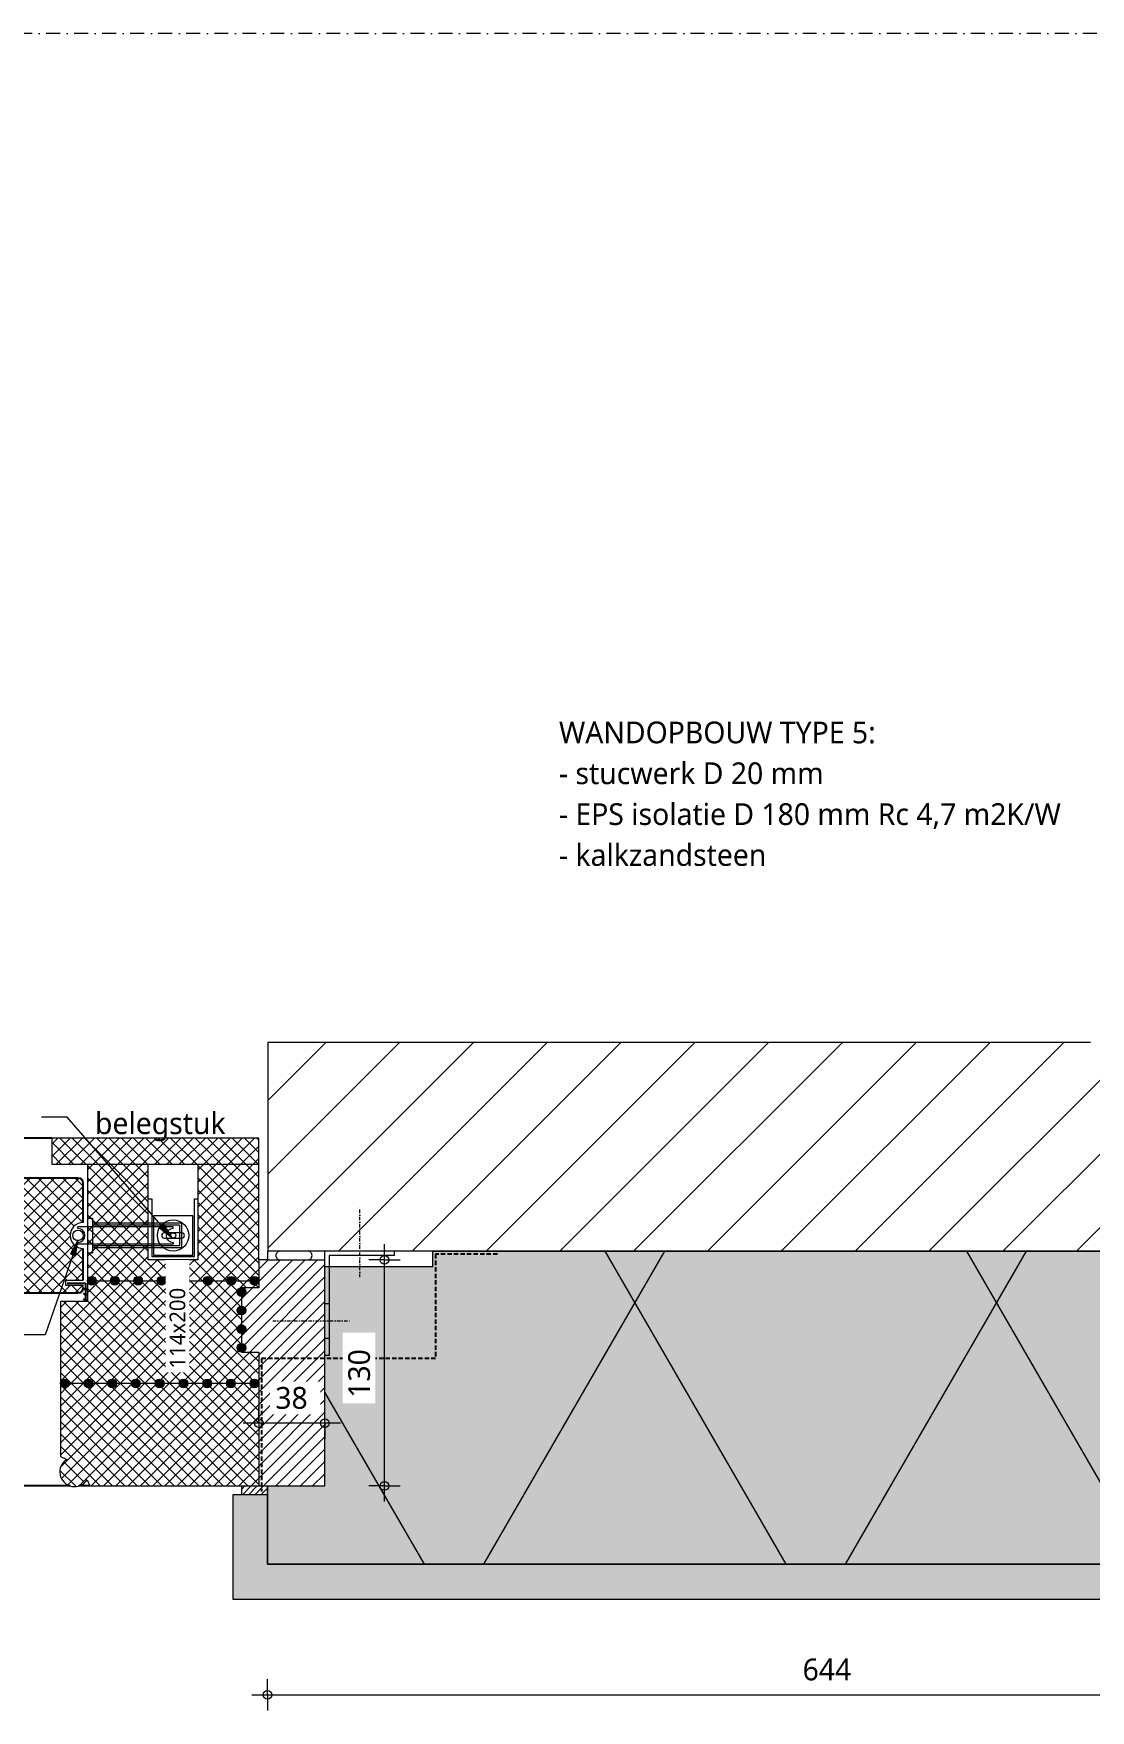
# Model space of a CAD drawing. Header units: millimetres. Extents: x -435 to 27166, y -19117 to 26500.
# Drawn here: x 2093 to 2700, y 4804 to 5768 of the extents above; entities that cross this region are included whole.
import ezdxf

# ---------------------------------------------------------------- set-up
doc = ezdxf.new("R2010")
doc.units = ezdxf.units.MM
for name, pattern in [('MV_hidden', [3.75, 2.5, -1.25]), ('MV_stramien', [16, 8, -4, 0, -4]), ('Streep-stip _ detail', [4, 2, -1, 0, -1])]:
    doc.linetypes.add(name, pattern=pattern)
for name, color, linetype, lineweight in [('A-ANNO-DIMS', 211, 'Continuous', 13), ('A-ANNO-DIMS-5', 211, 'Continuous', 13), ('A-DETL', 90, 'Continuous', 13), ('A-DETL-GENF', 92, 'Continuous', 18), ('G-ANNO-TEXT', 231, 'Continuous', 13)]:
    doc.layers.add(name, color=color, linetype=linetype, lineweight=lineweight)
doc.styles.add('Segoe UI_2', font='segoeui.ttf', dxfattribs={"height": 9})
doc.styles.add('Segoe UI_3', font='segoeui.ttf', dxfattribs={"height": 12.5})
doc.styles.add('Segoe UI_B', font='segoeui.ttf', dxfattribs={"height": 12.5})
doc.dimstyles.new('2_5_mm', dxfattribs={"dimscale": 304.8, "dimtxt": 13.092049, "dimasz": 0.016404, "dimexe": 0.029528, "dimexo": 0.0625, "dimgap": 0.014764, "dimtad": 1, "dimdec": 0, "dimzin": 0, "dimdsep": 46, "dimtxsty": 'Segoe UI_3', "dimblk1": 'DOTBLANK', "dimblk2": 'DOTBLANK', "dimsah": 1, "dimcen": 0.09, "dimdle": 0.029528, "dimazin": 0, "dimtfac": 1, "dimtdec": 4, "dimtix": 1, "dimtmove": 0, "dimatfit": 3, "dimfxl": 0.029528, "dimfxlon": 1, "dimtvp": 1, "dimtfill": 1, "dimtolj": 1, "dimtzin": 0, "dimarcsym": 2})
pattern_1 = [(45, (0, 0), (-3.535534, 3.535534), []), (135, (0, 0), (-3.535534, -3.535534), [])]

# ---------------------------------------------------------------- blocks, each defined once
blk = doc.blocks.new('42 isolatie - Type 1-3762473-Details Appartement')
at = {"layer": 'A-DETL-GENF'}
blk.add_hatch(color=256, dxfattribs=at).paths.add_polyline_path([(-102.14, 180.8), (0.28, 0.8), (446.45, 0.8), (446.45, 9.69), (508.45, 9.69), (508.45, 135.78), (541.45, 135.78), (541.45, 180.8), (313.73, 180.8)])
at = {"layer": 'A-DETL-GENF', "lineweight": 13}
h = blk.add_hatch(dxfattribs=at)
h.set_pattern_fill('FP_43', color=256, style=0, pattern_type=2)
h.set_pattern_definition([(60, (-2126.39, 181.76), (-155.885, 90), []), (120, (-2126.39, 181.76), (-155.885, -90), [])])
h.paths.add_polyline_path([(-102.14, 180.8), (0.28, 0.8), (446.45, 0.8), (446.45, 9.69), (508.45, 9.69), (508.45, 135.78), (541.45, 135.78), (541.45, 180.8), (313.73, 180.8)])
at = {"layer": 'A-DETL-GENF'}
for p, q in [((541.45, 180.8), (-102.14, 180.8)), ((-102.14, 180.8), (0.28, 0.8)), ((-102.14, 180.8), (0.28, 0.8)), ((541.45, 135.78), (541.45, 180.8)), ((0.28, 0.8), (446.45, 0.8))]:
    blk.add_line(p, q, dxfattribs=at)
blk = doc.blocks.new('Repeating Detail - 00 g lijmbolletje s e-V21-Details Appartement')
at = {"layer": 'A-DETL-GENF'}
for points in [[(-106.77, -1.25), (-106.52, -0.65), (-106.44, 0), (-106.52, 0.65), (-106.77, 1.25), (-107.17, 1.77), (-107.69, 2.17), (-108.29, 2.41), (-108.94, 2.5), (-109.58, 2.41), (-110.19, 2.17), (-110.7, 1.77), (-111.1, 1.25), (-111.35, 0.65), (-111.44, 0), (-111.35, -0.65), (-111.1, -1.25), (-110.7, -1.77), (-110.19, -2.17), (-109.58, -2.41), (-108.94, -2.5), (-108.29, -2.41), (-107.69, -2.17), (-107.17, -1.77)], [(-93.15, -1.25), (-92.9, -0.65), (-92.82, 0), (-92.9, 0.65), (-93.15, 1.25), (-93.55, 1.77), (-94.07, 2.17), (-94.67, 2.41), (-95.32, 2.5), (-95.97, 2.41), (-96.57, 2.17), (-97.09, 1.77), (-97.48, 1.25), (-97.73, 0.65), (-97.82, 0), (-97.73, -0.65), (-97.48, -1.25), (-97.09, -1.77), (-96.57, -2.17), (-95.97, -2.41), (-95.32, -2.5), (-94.67, -2.41), (-94.07, -2.17), (-93.55, -1.77)], [(-79.54, -1.25), (-79.29, -0.65), (-79.2, 0), (-79.29, 0.65), (-79.54, 1.25), (-79.93, 1.77), (-80.45, 2.17), (-81.06, 2.41), (-81.7, 2.5), (-82.35, 2.41), (-82.95, 2.17), (-83.47, 1.77), (-83.87, 1.25), (-84.12, 0.65), (-84.2, 0), (-84.12, -0.65), (-83.87, -1.25), (-83.47, -1.77), (-82.95, -2.17), (-82.35, -2.41), (-81.7, -2.5), (-81.06, -2.41), (-80.45, -2.17), (-79.93, -1.77)], [(-65.92, -1.25), (-65.67, -0.65), (-65.59, 0), (-65.67, 0.65), (-65.92, 1.25), (-66.32, 1.77), (-66.84, 2.17), (-67.44, 2.41), (-68.09, 2.5), (-68.73, 2.41), (-69.34, 2.17), (-69.85, 1.77), (-70.25, 1.25), (-70.5, 0.65), (-70.59, 0), (-70.5, -0.65), (-70.25, -1.25), (-69.85, -1.77), (-69.34, -2.17), (-68.59, -2.43), (-68.09, -2.5), (-67.44, -2.41), (-66.84, -2.17), (-66.32, -1.77)], [(-52.3, -1.25), (-52.05, -0.65), (-51.97, 0), (-52.05, 0.65), (-52.3, 1.25), (-52.7, 1.77), (-53.22, 2.17), (-53.82, 2.41), (-54.47, 2.5), (-55.12, 2.41), (-55.72, 2.17), (-56.24, 1.77), (-56.63, 1.25), (-56.88, 0.65), (-56.97, 0), (-56.88, -0.65), (-56.63, -1.25), (-56.24, -1.77), (-55.72, -2.17), (-55.12, -2.41), (-54.47, -2.5), (-53.82, -2.41), (-53.22, -2.17), (-52.7, -1.77)], [(-38.69, -1.25), (-38.44, -0.65), (-38.35, 0), (-38.44, 0.65), (-38.69, 1.25), (-39.08, 1.77), (-39.6, 2.17), (-40.2, 2.41), (-40.85, 2.5), (-41.5, 2.41), (-42.1, 2.17), (-42.62, 1.77), (-43.02, 1.25), (-43.27, 0.65), (-43.35, 0), (-43.27, -0.65), (-43.02, -1.25), (-42.62, -1.77), (-42.1, -2.17), (-41.5, -2.41), (-40.85, -2.5), (-40.2, -2.41), (-39.6, -2.17), (-39.08, -1.77)], [(-25.07, -1.25), (-24.82, -0.65), (-24.73, 0), (-24.82, 0.65), (-25.07, 1.25), (-25.47, 1.77), (-25.98, 2.17), (-26.59, 2.41), (-27.23, 2.5), (-27.88, 2.41), (-28.48, 2.17), (-29, 1.77), (-29.4, 1.25), (-29.65, 0.65), (-29.73, 0), (-29.65, -0.65), (-29.4, -1.25), (-29, -1.77), (-28.48, -2.17), (-27.88, -2.41), (-27.23, -2.5), (-26.59, -2.41), (-25.98, -2.17), (-25.47, -1.77)], [(-11.45, -1.25), (-11.2, -0.65), (-11.12, 0), (-11.2, 0.65), (-11.45, 1.25), (-11.85, 1.77), (-12.37, 2.17), (-12.97, 2.41), (-13.62, 2.5), (-14.26, 2.41), (-14.87, 2.17), (-15.38, 1.77), (-15.78, 1.25), (-16.03, 0.65), (-16.12, 0), (-16.03, -0.65), (-15.78, -1.25), (-15.38, -1.77), (-14.87, -2.17), (-14.26, -2.41), (-13.62, -2.5), (-12.97, -2.41), (-12.37, -2.17), (-11.85, -1.77)], [(2.17, -1.25), (2.41, -0.65), (2.5, 0), (2.41, 0.65), (2.17, 1.25), (1.77, 1.77), (1.25, 2.17), (0.65, 2.41), (0, 2.5), (-0.65, 2.41), (-1.25, 2.17), (-1.77, 1.77), (-2.17, 1.25), (-2.41, 0.65), (-2.5, 0), (-2.41, -0.65), (-2.17, -1.25), (-1.77, -1.77), (-1.25, -2.17), (-0.65, -2.41), (0, -2.5), (0.65, -2.41), (1.25, -2.17), (1.77, -1.77)]]:
    blk.add_hatch(color=256, dxfattribs=at).paths.add_polyline_path(points)
for centre, start, end in [((-108.94, 0), 0, 180), ((-108.94, 0), 180, 360), ((-95.32, 0), 0, 180), ((-95.32, 0), 180, 360), ((-81.7, 0), 0, 180), ((-81.7, 0), 180, 360), ((-68.09, 0), 0, 180), ((-68.09, 0), 180, 360), ((-54.47, 0), 0, 180), ((-54.47, 0), 180, 360), ((-40.85, 0), 0, 180), ((-40.85, 0), 180, 360), ((-27.23, 0), 360, 180), ((-27.23, 0), 180, 360), ((-13.62, 0), 360, 180), ((-13.62, 0), 180, 360), ((0, 0), 360, 180), ((0, 0), 180, 360)]:
    blk.add_arc(centre, 2.5, start, end, dxfattribs=at)
blk = doc.blocks.new('Repeating Detail - 00 g lijmbolletje s e-V22-Details Appartement')
at = {"layer": 'A-DETL-GENF'}
for points in [[(-91.33, -1.25), (-91.09, -0.65), (-91, 0), (-91.09, 0.65), (-91.33, 1.25), (-91.73, 1.77), (-92.32, 2.19), (-92.85, 2.41), (-93.5, 2.5), (-94.15, 2.41), (-94.75, 2.17), (-95.27, 1.77), (-95.67, 1.25), (-95.91, 0.65), (-96, 0), (-95.91, -0.65), (-95.67, -1.25), (-95.27, -1.77), (-94.75, -2.17), (-94.15, -2.41), (-93.5, -2.5), (-92.85, -2.41), (-92.25, -2.17), (-91.73, -1.77)], [(-77.98, -1.25), (-77.73, -0.65), (-77.64, 0), (-77.73, 0.65), (-77.98, 1.25), (-78.38, 1.77), (-78.89, 2.17), (-79.5, 2.41), (-80.14, 2.5), (-80.79, 2.41), (-81.39, 2.17), (-81.91, 1.77), (-82.31, 1.25), (-82.56, 0.65), (-82.64, 0), (-82.56, -0.65), (-82.31, -1.25), (-81.91, -1.77), (-81.39, -2.17), (-80.79, -2.41), (-80.14, -2.5), (-79.5, -2.41), (-78.89, -2.17), (-78.38, -1.77)], [(-64.62, -1.25), (-64.37, -0.65), (-64.29, 0), (-64.37, 0.65), (-64.62, 1.25), (-65.02, 1.77), (-65.54, 2.17), (-66.14, 2.41), (-66.79, 2.5), (-67.43, 2.41), (-68.04, 2.17), (-68.55, 1.77), (-68.95, 1.25), (-69.2, 0.65), (-69.29, 0), (-69.2, -0.65), (-68.95, -1.25), (-68.55, -1.77), (-68.04, -2.17), (-67.43, -2.41), (-66.79, -2.5), (-66.14, -2.41), (-65.54, -2.17), (-65.02, -1.77)], [(-51.26, -1.25), (-51.01, -0.65), (-50.93, 0), (-51.01, 0.65), (-51.26, 1.25), (-51.66, 1.77), (-52.18, 2.17), (-52.78, 2.41), (-53.43, 2.5), (-54.08, 2.41), (-54.68, 2.17), (-55.2, 1.77), (-55.59, 1.25), (-55.84, 0.65), (-55.93, 0), (-55.84, -0.65), (-55.59, -1.25), (-55.2, -1.77), (-54.68, -2.17), (-54.08, -2.41), (-53.43, -2.5), (-52.78, -2.41), (-52.18, -2.17), (-51.66, -1.77)], [(-37.91, -1.25), (-37.66, -0.65), (-37.57, 0), (-37.66, 0.65), (-37.91, 1.25), (-38.3, 1.77), (-38.82, 2.17), (-39.42, 2.41), (-40.07, 2.5), (-40.72, 2.41), (-41.32, 2.17), (-41.84, 1.77), (-42.24, 1.25), (-42.49, 0.65), (-42.57, 0), (-42.49, -0.65), (-42.24, -1.25), (-41.84, -1.77), (-41.32, -2.17), (-40.72, -2.41), (-40.07, -2.5), (-39.42, -2.41), (-38.82, -2.17), (-38.3, -1.77)], [(-24.55, -1.25), (-24.3, -0.65), (-24.21, 0), (-24.3, 0.65), (-24.55, 1.25), (-24.95, 1.77), (-25.46, 2.17), (-26.07, 2.41), (-26.71, 2.5), (-27.36, 2.41), (-27.96, 2.17), (-28.48, 1.77), (-28.88, 1.25), (-29.13, 0.65), (-29.21, 0), (-29.13, -0.65), (-28.88, -1.25), (-28.48, -1.77), (-27.96, -2.17), (-27.36, -2.41), (-26.71, -2.5), (-26.07, -2.41), (-25.46, -2.17), (-24.95, -1.77)], [(-11.19, -1.25), (-10.94, -0.65), (-10.86, 0), (-10.94, 0.65), (-11.19, 1.25), (-11.59, 1.77), (-12.11, 2.17), (-12.71, 2.41), (-13.36, 2.5), (-14, 2.41), (-14.61, 2.17), (-15.12, 1.77), (-15.52, 1.25), (-15.77, 0.65), (-15.86, 0), (-15.77, -0.65), (-15.52, -1.25), (-15.12, -1.77), (-14.61, -2.17), (-14, -2.41), (-13.36, -2.5), (-12.71, -2.41), (-12.11, -2.17), (-11.59, -1.77)], [(2.17, -1.25), (2.41, -0.65), (2.5, 0), (2.41, 0.65), (2.17, 1.25), (1.77, 1.77), (1.25, 2.17), (0.65, 2.41), (0, 2.5), (-0.65, 2.41), (-1.25, 2.17), (-1.77, 1.77), (-2.17, 1.25), (-2.41, 0.65), (-2.5, 0), (-2.41, -0.65), (-2.17, -1.25), (-1.77, -1.77), (-1.25, -2.17), (-0.65, -2.41), (0, -2.5), (0.65, -2.41), (1.25, -2.17), (1.77, -1.77)]]:
    blk.add_hatch(color=256, dxfattribs=at).paths.add_polyline_path(points)
for centre, start, end in [((-93.5, 0), 0, 180), ((-80.14, 0), 0, 180), ((-66.79, 0), 0, 180), ((-53.43, 0), 0, 180), ((-40.07, 0), 0, 180), ((-26.71, 0), 360, 180), ((-13.36, 0), 360, 180), ((0, 0), 360, 180), ((0, 0), 180, 360), ((-93.5, 0), 180, 360), ((-80.14, 0), 180, 360), ((-66.79, 0), 180, 360), ((-53.43, 0), 180, 360), ((-40.07, 0), 180, 360), ((-26.71, 0), 180, 360), ((-13.36, 0), 180, 360)]:
    blk.add_arc(centre, 2.5, start, end, dxfattribs=at)
blk = doc.blocks.new('Repeating Detail - 00 g lijmbolletje s e-V23-Details Appartement')
at = {"layer": 'A-DETL-GENF'}
for points in [[(-30.75, 2.17), (-31.35, 2.41), (-32, 2.5), (-32.65, 2.41), (-33.25, 2.17), (-33.77, 1.77), (-34.17, 1.25), (-34.41, 0.65), (-34.5, 0), (-34.41, -0.65), (-34.17, -1.25), (-33.77, -1.77), (-33.25, -2.17), (-32.65, -2.41), (-32, -2.5), (-31.35, -2.41), (-30.75, -2.17), (-30.23, -1.77), (-29.83, -1.25), (-29.59, -0.65), (-29.5, 0), (-29.59, 0.65), (-29.83, 1.25), (-30.23, 1.77)], [(-20.08, 2.17), (-20.69, 2.41), (-21.33, 2.5), (-21.98, 2.41), (-22.58, 2.17), (-23.1, 1.77), (-23.5, 1.25), (-23.75, 0.65), (-23.83, 0), (-23.75, -0.65), (-23.5, -1.25), (-23.1, -1.77), (-22.58, -2.17), (-21.98, -2.41), (-21.33, -2.5), (-20.69, -2.41), (-20.08, -2.17), (-19.57, -1.77), (-19.17, -1.25), (-18.92, -0.65), (-18.83, 0), (-18.92, 0.65), (-19.17, 1.25), (-19.57, 1.77)], [(-9.42, 2.17), (-10.02, 2.41), (-10.67, 2.5), (-11.31, 2.41), (-11.92, 2.17), (-12.43, 1.77), (-12.83, 1.25), (-13.08, 0.65), (-13.17, 0), (-13.08, -0.65), (-12.83, -1.25), (-12.43, -1.77), (-11.92, -2.17), (-11.31, -2.41), (-10.67, -2.5), (-10.02, -2.41), (-9.42, -2.17), (-8.9, -1.77), (-8.5, -1.25), (-8.25, -0.65), (-8.17, 0), (-8.25, 0.65), (-8.5, 1.25), (-8.9, 1.77)], [(1.25, 2.17), (0.65, 2.41), (0, 2.5), (-0.65, 2.41), (-1.25, 2.17), (-1.77, 1.77), (-2.17, 1.25), (-2.41, 0.65), (-2.5, 0), (-2.41, -0.65), (-2.17, -1.25), (-1.77, -1.77), (-1.25, -2.17), (-0.65, -2.41), (0, -2.5), (0.65, -2.41), (1.25, -2.17), (1.77, -1.77), (2.17, -1.25), (2.41, -0.65), (2.5, 0), (2.41, 0.65), (2.17, 1.25), (1.77, 1.77)]]:
    blk.add_hatch(color=256, dxfattribs=at).paths.add_polyline_path(points)
for centre, start, end in [((-32, 0), 360, 180), ((-21.33, 0), 360, 180), ((-10.67, 0), 360, 180), ((0, 0), 360, 180), ((0, 0), 180, 360), ((-32, 0), 180, 360), ((-21.33, 0), 180, 360), ((-10.67, 0), 180, 360)]:
    blk.add_arc(centre, 2.5, start, end, dxfattribs=at)
blk = doc.blocks.new('30_L-anker - 60x40-4465876-Details Appartement')
at = {"layer": 'A-DETL-GENF', "linetype": 'Streep-stip _ detail', "lineweight": 13}
for p, q in [((20, -15), (20, 25)), ((-30, -40), (15, -40))]:
    blk.add_line(p, q, dxfattribs=at)
at = {"layer": 'A-DETL-GENF'}
for p, q in [((0, -60), (0, 0)), ((40, 0), (0, 0)), ((40, -2.5), (40, 0)), ((40, -2.5), (2.5, -2.5)), ((2.5, -2.5), (2.5, -60)), ((0, -30), (2.5, -30)), ((0, -50), (2.5, -50)), ((2.5, -60), (0, -60))]:
    blk.add_line(p, q, dxfattribs=at)
blk = doc.blocks.new('DIMBLOCK206-Details Appartement')
at = {"layer": 'A-ANNO-DIMS-5'}
for p, q in [((2870.71, 4812.95), (2870.71, 4882.08)), ((2227.12, 4812.95), (2227.12, 4821.95)), ((2218.12, 4812.95), (2879.71, 4812.95)), ((2227.12, 4812.95), (2227.12, 4803.95)), ((2870.71, 4812.95), (2870.71, 4803.95))]:
    blk.add_line(p, q, dxfattribs=at)
for centre in [(2227.12, 4812.95), (2870.71, 4812.95)]:
    blk.add_circle(centre, 2.5, dxfattribs=at)
at = {"layer": 'A-ANNO-DIMS-5', "color": 0, "insert": (2534.63, 4833.76), "char_height": 12.5, "width": 34.2774, "attachment_point": 1, "line_spacing_factor": 1.142579, "style": 'Segoe UI_3', "bg_fill": 3, "box_fill_scale": 1.25, "bg_fill_color": 9, "bg_fill_true_color": 13158600, "bg_fill_transparency": 0}
blk.add_mtext('644', dxfattribs=at)
blk = doc.blocks.new('_DotBlank')
at = {"color": 0, "linetype": 'ByBlock', "lineweight": -2}
blk.add_line((-0.5, 0), (-1, 0), dxfattribs=at)
blk.add_circle((0, 0), 0.5, dxfattribs=at)
blk = doc.blocks.new('DIMBLOCK218-Details Appartement')
at = {"layer": 'A-ANNO-DIMS-5'}
for p, q in [((2294.3, 4924), (2294.3, 5071.97)), ((2294.3, 5062.97), (2285.3, 5062.97)), ((2294.3, 5062.97), (2303.3, 5062.97)), ((2294.3, 4933), (2285.3, 4933)), ((2294.3, 4933), (2303.3, 4933))]:
    blk.add_line(p, q, dxfattribs=at)
for centre in [(2294.3, 5062.97), (2294.3, 4933)]:
    blk.add_circle(centre, 2.5, dxfattribs=at)
at = {"layer": 'A-ANNO-DIMS-5', "color": 0, "insert": (2273.49, 4983.7), "char_height": 12.5, "width": 34.2774, "attachment_point": 1, "rotation": 90, "line_spacing_factor": 1.142579, "style": 'Segoe UI_3', "bg_fill": 3, "box_fill_scale": 1.25, "bg_fill_color": 9, "bg_fill_true_color": 13158600, "bg_fill_transparency": 0}
blk.add_mtext('130', dxfattribs=at)
blk = doc.blocks.new('DIMBLOCK219-Details Appartement')
at = {"layer": 'A-ANNO-DIMS-5'}
for p, q in [((2222.12, 4969.09), (2222.12, 4978.09)), ((2260.12, 4969.09), (2260.12, 4978.09)), ((2269.12, 4969.09), (2213.12, 4969.09)), ((2222.12, 4969.09), (2222.12, 4960.09)), ((2260.12, 4969.09), (2260.12, 4960.09))]:
    blk.add_line(p, q, dxfattribs=at)
for centre in [(2222.12, 4969.09), (2260.12, 4969.09)]:
    blk.add_circle(centre, 2.5, dxfattribs=at)
at = {"layer": 'A-ANNO-DIMS-5', "color": 0, "insert": (2231.59, 4989.9), "char_height": 12.5, "width": 22.8516, "attachment_point": 1, "line_spacing_factor": 1.142579, "style": 'Segoe UI_3', "bg_fill": 3, "box_fill_scale": 1.25, "bg_fill_color": 9, "bg_fill_true_color": 13158600, "bg_fill_transparency": 0}
blk.add_mtext('38', dxfattribs=at)

msp = doc.modelspace()

# ---------------------------------------------------------------- hatches: boundary and pattern name
at = {"layer": 'A-DETL-GENF', "lineweight": 13}
h = msp.add_hatch(dxfattribs=at)
h.set_pattern_fill('FP_56', color=57, style=0, pattern_type=2)
h.set_pattern_definition([(45, (0, 0), (-21.2132, 21.2132), [])])
h.paths.add_polyline_path([(2260.12, 5067.97), (2768.29, 5067.97), (2823.1, 5160.19), (2823.02, 5160.24), (2839.73, 5188.36), (2736.67, 5249.62), (2700.02, 5187.97), (2227.23, 5187.97), (2227.23, 5067.97)])
h = msp.add_hatch(dxfattribs=at)
h.set_pattern_fill('FP_20', color=250, style=0, pattern_type=2)
h.set_pattern_definition(pattern_1)
h.paths.add_polyline_path([(2103.12, 5118), (2222.12, 5118), (2222.12, 5133), (2103.12, 5133)])
h = msp.add_hatch(dxfattribs=at)
h.set_pattern_fill('FP_17', color=254, style=0, pattern_type=2)
h.set_pattern_definition([(0, (0, 0), (20.32, 5.08), [1.676, -13.564, 1.676, -13.564, -81.28]), (0, (0, 0), (20.32, 5.08), [-30.48, 1.676, -28.804, 1.676, -13.564, -35.56]), (0, (0, 0), (20.32, 5.08), [-76.2, 1.676, -8.484, 1.676, -23.724]), (120, (7.62, 2.54), (-14.559409, 15.057636), [1.676, -13.564, 1.676, -13.564, -81.28]), (120, (7.62, 2.54), (-14.559409, 15.057636), [-30.48, 1.676, -28.804, 1.676, -13.564, -35.56]), (120, (7.62, 2.54), (-14.559409, 15.057636), [-76.2, 1.676, -8.484, 1.676, -23.724]), (240, (10.16, 12.7), (-5.760591, -20.137636), [1.676, -13.564, 1.676, -13.564, -81.28]), (240, (10.16, 12.7), (-5.760591, -20.137636), [-30.48, 1.676, -28.804, 1.676, -13.564, -35.56]), (240, (10.16, 12.7), (-5.760591, -20.137636), [-76.2, 1.676, -8.484, 1.676, -23.724])])
h.paths.add_polyline_path([(2454.84, 4867.97), (2882.09, 4867.97), (3021.93, 5103.25), (2970.25, 5133.97), (2960.03, 5116.78), (2994.52, 5096.28), (2870.71, 4887.97), (2227.12, 4887.97), (2227.12, 4928), (2207.12, 4928), (2207.12, 4867.97)])
h = msp.add_hatch(dxfattribs=at)
h.set_pattern_fill('FP_20', color=250, style=0, pattern_type=2)
h.set_pattern_definition(pattern_1)
h.paths.add_polyline_path([(2042.74, 5044), (2118.22, 5044), (2118.99, 5044.1), (2119.72, 5044.4), (2120.34, 5044.87), (2120.81, 5045.5), (2121.11, 5046.22), (2121.22, 5047), (2121.22, 5048.27), (2111.22, 5048.27), (2111.22, 5051.27), (2121.22, 5051.27), (2121.22, 5069.5), (2119.27, 5069.75), (2117.47, 5070.5), (2115.91, 5071.69), (2114.72, 5073.25), (2113.97, 5075.05), (2113.72, 5077), (2113.97, 5078.94), (2114.72, 5080.75), (2115.91, 5082.3), (2117.47, 5083.49), (2119.27, 5084.24), (2121.22, 5084.5), (2121.22, 5107), (2121.09, 5107.82), (2120.81, 5108.5), (2120.34, 5109.12), (2119.72, 5109.59), (2118.99, 5109.89), (2118.22, 5110), (2055.84, 5110), (2055.07, 5109.89), (2054.34, 5109.59), (2053.72, 5109.12), (2053.25, 5108.5), (2052.95, 5107.77), (2052.84, 5107), (2052.84, 5057), (2037.33, 5056.95), (2036.98, 5056.8), (2036.67, 5056.58), (2036.43, 5056.28), (2036.28, 5055.93), (2036.21, 5055.55), (2036.25, 5055.17), (2037.86, 5047.91), (2038.22, 5046.85), (2038.82, 5045.89), (2039.61, 5045.1), (2040.56, 5044.49), (2041.62, 5044.12)])
h = msp.add_hatch(dxfattribs=at)
h.set_pattern_fill('FP_20', color=250, style=0, pattern_type=2)
h.set_pattern_definition(pattern_1)
h.paths.add_polyline_path([(2123.62, 5051), (2123.7, 5051.64), (2123.95, 5052.25), (2124.35, 5052.76), (2124.87, 5053.16), (2125.47, 5053.41), (2126.12, 5053.5), (2126.76, 5053.41), (2127.37, 5053.16), (2127.88, 5052.76), (2128.28, 5052.25), (2128.53, 5051.64), (2128.62, 5051), (2136.97, 5051), (2137.06, 5051.64), (2137.31, 5052.25), (2137.71, 5052.76), (2138.22, 5053.16), (2138.83, 5053.41), (2139.47, 5053.5), (2140.12, 5053.41), (2140.72, 5053.16), (2141.24, 5052.76), (2141.64, 5052.25), (2141.89, 5051.64), (2141.97, 5051), (2150.33, 5051), (2150.42, 5051.64), (2150.67, 5052.25), (2151.06, 5052.76), (2151.58, 5053.16), (2152.18, 5053.41), (2152.83, 5053.5), (2153.48, 5053.41), (2154.08, 5053.16), (2154.6, 5052.76), (2155, 5052.25), (2155.25, 5051.64), (2155.33, 5051), (2163.69, 5051), (2163.77, 5051.64), (2164.02, 5052.25), (2164.42, 5052.76), (2164.94, 5053.16), (2165.54, 5053.41), (2166.19, 5053.5), (2166.83, 5053.41), (2167.44, 5053.16), (2167.96, 5052.76), (2168.35, 5052.25), (2168.6, 5051.64), (2168.69, 5051), (2177.04, 5051), (2177.13, 5051.64), (2177.38, 5052.25), (2177.78, 5052.76), (2178.29, 5053.16), (2178.9, 5053.41), (2179.54, 5053.5), (2180.19, 5053.41), (2180.79, 5053.16), (2181.31, 5052.76), (2181.71, 5052.25), (2181.96, 5051.64), (2182.04, 5051), (2190.4, 5051), (2190.49, 5051.64), (2190.74, 5052.25), (2191.13, 5052.76), (2191.65, 5053.16), (2192.25, 5053.41), (2192.9, 5053.5), (2193.55, 5053.41), (2194.15, 5053.16), (2194.67, 5052.76), (2195.07, 5052.25), (2195.32, 5051.64), (2195.4, 5051), (2203.76, 5051), (2203.84, 5051.64), (2204.09, 5052.25), (2204.49, 5052.76), (2205.01, 5053.16), (2205.61, 5053.41), (2206.26, 5053.5), (2206.91, 5053.41), (2207.51, 5053.16), (2208.03, 5052.76), (2208.42, 5052.25), (2208.67, 5051.64), (2208.76, 5051), (2217.12, 5051), (2217.2, 5051.64), (2217.45, 5052.25), (2217.85, 5052.76), (2218.37, 5053.16), (2218.97, 5053.41), (2219.62, 5053.5), (2220.26, 5053.41), (2220.87, 5053.16), (2221.38, 5052.76), (2221.78, 5052.25), (2222.03, 5051.64), (2222.12, 5051.44), (2222.12, 5118), (2187.12, 5118), (2187.12, 5063), (2158.62, 5063), (2158.62, 5118), (2123.62, 5118), (2123.62, 5051.44)])
h = msp.add_hatch(dxfattribs=at)
h.set_pattern_fill('FP_33', color=250, style=0, pattern_type=2)
h.set_pattern_definition([(45, (0, 0), (-3.535534, 3.535534), [])])
h.paths.add_polyline_path([(2222.12, 4933), (2260.12, 4933), (2260.12, 5062.97), (2222.12, 5062.97), (2222.12, 5047), (2212.12, 5047), (2212.76, 5046.91), (2213.37, 5046.66), (2213.88, 5046.26), (2214.28, 5045.75), (2214.53, 5045.14), (2214.62, 5044.5), (2214.53, 5043.85), (2214.28, 5043.25), (2213.88, 5042.73), (2213.37, 5042.33), (2212.76, 5042.08), (2212.12, 5042), (2212.12, 5036.33), (2212.76, 5036.24), (2213.37, 5035.99), (2213.88, 5035.6), (2214.28, 5035.08), (2214.53, 5034.48), (2214.62, 5033.83), (2214.53, 5033.18), (2214.28, 5032.58), (2213.88, 5032.06), (2213.37, 5031.66), (2212.76, 5031.41), (2212.12, 5031.33), (2212.12, 5025.66), (2212.76, 5025.58), (2213.37, 5025.33), (2213.88, 5024.93), (2214.28, 5024.41), (2214.53, 5023.81), (2214.62, 5023.16), (2214.53, 5022.51), (2214.28, 5021.91), (2213.88, 5021.39), (2213.37, 5021), (2212.76, 5020.75), (2212.12, 5020.66), (2212.12, 5015), (2212.76, 5014.91), (2213.38, 5014.65), (2213.88, 5014.26), (2214.28, 5013.75), (2214.53, 5013.14), (2214.62, 5012.5), (2214.53, 5011.85), (2214.28, 5011.25), (2213.88, 5010.73), (2213.37, 5010.33), (2212.76, 5010.08), (2212.12, 5010), (2222.12, 5010)])
h = msp.add_hatch(dxfattribs=at)
h.set_pattern_fill('FP_20', color=250, style=0, pattern_type=2)
h.set_pattern_definition(pattern_1)
h.paths.add_polyline_path([(2113.18, 4992), (2121.8, 4992), (2121.88, 4992.64), (2122.13, 4993.25), (2122.53, 4993.76), (2123.05, 4994.16), (2123.65, 4994.41), (2124.3, 4994.5), (2124.94, 4994.41), (2125.55, 4994.16), (2126.06, 4993.76), (2126.46, 4993.25), (2126.71, 4992.64), (2126.8, 4992), (2135.41, 4992), (2135.5, 4992.64), (2135.75, 4993.25), (2136.15, 4993.76), (2136.66, 4994.16), (2137.27, 4994.41), (2137.91, 4994.5), (2138.56, 4994.41), (2139.16, 4994.16), (2139.68, 4993.76), (2140.08, 4993.25), (2140.33, 4992.64), (2140.41, 4992), (2149.03, 4992), (2149.12, 4992.64), (2149.37, 4993.25), (2149.76, 4993.76), (2150.28, 4994.16), (2150.88, 4994.41), (2151.53, 4994.5), (2152.18, 4994.41), (2152.78, 4994.16), (2153.3, 4993.76), (2153.7, 4993.25), (2153.95, 4992.64), (2154.03, 4992), (2162.65, 4992), (2162.73, 4992.64), (2162.98, 4993.25), (2163.38, 4993.76), (2163.9, 4994.16), (2164.5, 4994.41), (2165.15, 4994.5), (2165.79, 4994.41), (2166.4, 4994.16), (2166.92, 4993.76), (2167.31, 4993.25), (2167.56, 4992.64), (2167.65, 4992), (2176.26, 4992), (2176.35, 4992.64), (2176.6, 4993.25), (2177, 4993.76), (2177.51, 4994.16), (2178.12, 4994.41), (2178.76, 4994.5), (2179.41, 4994.41), (2180.01, 4994.16), (2180.53, 4993.76), (2180.93, 4993.25), (2181.18, 4992.64), (2181.26, 4992), (2189.88, 4992), (2189.97, 4992.64), (2190.22, 4993.25), (2190.61, 4993.76), (2191.13, 4994.16), (2191.73, 4994.41), (2192.38, 4994.5), (2193.03, 4994.41), (2193.63, 4994.16), (2194.15, 4993.76), (2194.55, 4993.25), (2194.8, 4992.64), (2194.88, 4992), (2203.5, 4992), (2203.58, 4992.64), (2203.83, 4993.25), (2204.23, 4993.76), (2204.75, 4994.16), (2205.35, 4994.41), (2206, 4994.5), (2206.65, 4994.41), (2207.25, 4994.16), (2207.77, 4993.76), (2208.16, 4993.25), (2208.41, 4992.64), (2208.5, 4992), (2217.12, 4992), (2217.2, 4992.64), (2217.45, 4993.25), (2217.85, 4993.76), (2218.37, 4994.16), (2218.97, 4994.41), (2219.62, 4994.5), (2220.26, 4994.41), (2220.95, 4994.1), (2221.38, 4993.76), (2221.78, 4993.25), (2222.03, 4992.64), (2222.12, 4992.44), (2222.12, 5010), (2212.12, 5010), (2211.47, 5010.08), (2210.7, 5010.46), (2210.35, 5010.73), (2209.95, 5011.25), (2209.7, 5011.85), (2209.62, 5012.5), (2209.7, 5013.14), (2209.95, 5013.75), (2210.35, 5014.26), (2210.87, 5014.66), (2211.47, 5014.91), (2212.12, 5015), (2212.12, 5020.66), (2211.47, 5020.75), (2210.87, 5021), (2210.35, 5021.39), (2209.95, 5021.91), (2209.7, 5022.51), (2209.62, 5023.16), (2209.7, 5023.81), (2209.95, 5024.41), (2210.35, 5024.93), (2210.87, 5025.33), (2211.47, 5025.58), (2212.12, 5025.66), (2212.12, 5031.33), (2211.47, 5031.41), (2210.87, 5031.66), (2210.35, 5032.06), (2209.95, 5032.58), (2209.7, 5033.18), (2209.62, 5033.83), (2209.7, 5034.48), (2209.95, 5035.08), (2210.35, 5035.6), (2210.87, 5035.99), (2211.47, 5036.24), (2212.12, 5036.33), (2212.12, 5042), (2211.47, 5042.08), (2210.87, 5042.33), (2210.35, 5042.73), (2209.95, 5043.25), (2209.7, 5043.85), (2209.62, 5044.5), (2209.7, 5045.14), (2209.95, 5045.75), (2210.35, 5046.26), (2210.87, 5046.66), (2211.47, 5046.91), (2212.12, 5047), (2222.12, 5047), (2222.12, 5051), (2222.03, 5050.35), (2221.78, 5049.75), (2221.38, 5049.23), (2220.87, 5048.83), (2220.26, 5048.58), (2219.62, 5048.5), (2218.97, 5048.58), (2218.37, 5048.83), (2217.81, 5049.27), (2217.45, 5049.75), (2217.2, 5050.35), (2217.12, 5051), (2208.76, 5051), (2208.67, 5050.35), (2208.42, 5049.75), (2208.03, 5049.23), (2207.51, 5048.83), (2206.91, 5048.58), (2206.26, 5048.5), (2205.61, 5048.58), (2205.01, 5048.83), (2204.49, 5049.23), (2204.09, 5049.75), (2203.84, 5050.35), (2203.76, 5051), (2195.4, 5051), (2195.32, 5050.35), (2195.07, 5049.75), (2194.67, 5049.23), (2194.15, 5048.83), (2193.55, 5048.58), (2192.9, 5048.5), (2192.25, 5048.58), (2191.65, 5048.83), (2191.13, 5049.23), (2190.74, 5049.75), (2190.49, 5050.35), (2190.4, 5051), (2182.04, 5051), (2181.96, 5050.35), (2181.71, 5049.75), (2181.31, 5049.23), (2180.79, 5048.83), (2180.19, 5048.58), (2179.54, 5048.5), (2178.9, 5048.58), (2178.29, 5048.83), (2177.78, 5049.23), (2177.38, 5049.75), (2177.13, 5050.35), (2177.04, 5051), (2168.69, 5051), (2168.6, 5050.35), (2168.35, 5049.75), (2167.96, 5049.23), (2167.44, 5048.83), (2166.83, 5048.58), (2166.19, 5048.5), (2165.54, 5048.58), (2164.94, 5048.83), (2164.42, 5049.23), (2164.02, 5049.75), (2163.77, 5050.35), (2163.69, 5051), (2155.33, 5051), (2155.25, 5050.35), (2154.87, 5049.58), (2154.6, 5049.23), (2154.08, 5048.83), (2153.48, 5048.58), (2152.83, 5048.5), (2152.18, 5048.58), (2151.58, 5048.83), (2151.06, 5049.23), (2150.65, 5049.77), (2150.42, 5050.35), (2150.33, 5051), (2141.97, 5051), (2141.82, 5050.17), (2141.64, 5049.75), (2141.24, 5049.23), (2140.72, 5048.83), (2140.12, 5048.58), (2139.47, 5048.5), (2138.83, 5048.58), (2138.22, 5048.83), (2137.71, 5049.23), (2137.31, 5049.75), (2137.05, 5050.39), (2136.97, 5051), (2128.62, 5051), (2128.53, 5050.35), (2128.28, 5049.75), (2127.88, 5049.23), (2127.37, 5048.83), (2126.76, 5048.58), (2126.12, 5048.5), (2125.47, 5048.58), (2124.87, 5048.83), (2124.35, 5049.23), (2123.95, 5049.75), (2123.7, 5050.35), (2123.62, 5051), (2123.62, 5039), (2108.18, 5039), (2108.18, 4992), (2108.26, 4992.64), (2108.65, 4993.42), (2108.91, 4993.76), (2109.43, 4994.16), (2110.03, 4994.41), (2110.68, 4994.5), (2111.33, 4994.41), (2111.93, 4994.16), (2112.45, 4993.76), (2112.84, 4993.25), (2113.09, 4992.64)])
h = msp.add_hatch(dxfattribs=at)
h.set_pattern_fill('FP_20', color=250, style=0, pattern_type=2)
h.set_pattern_definition(pattern_1)
h.paths.add_polyline_path([(2116.11, 4932.65), (2118.27, 4932.89), (2120.29, 4933.67), (2122.05, 4934.95), (2123.43, 4936.62), (2125.12, 4933), (2222.12, 4933), (2222.12, 4992), (2222.03, 4991.35), (2221.78, 4990.75), (2221.38, 4990.23), (2220.87, 4989.83), (2220.26, 4989.58), (2219.62, 4989.5), (2218.97, 4989.58), (2218.32, 4989.87), (2217.85, 4990.23), (2217.45, 4990.75), (2217.2, 4991.35), (2217.12, 4992), (2208.5, 4992), (2208.41, 4991.35), (2208.16, 4990.75), (2207.77, 4990.23), (2207.25, 4989.83), (2206.65, 4989.58), (2206, 4989.5), (2205.35, 4989.58), (2204.75, 4989.83), (2204.23, 4990.23), (2203.83, 4990.75), (2203.58, 4991.35), (2203.5, 4992), (2194.88, 4992), (2194.8, 4991.35), (2194.55, 4990.75), (2194.15, 4990.23), (2193.63, 4989.83), (2193.03, 4989.58), (2192.38, 4989.5), (2191.73, 4989.58), (2191.13, 4989.83), (2190.61, 4990.23), (2190.22, 4990.75), (2189.97, 4991.35), (2189.88, 4992), (2181.26, 4992), (2181.18, 4991.35), (2180.93, 4990.75), (2180.53, 4990.23), (2180.01, 4989.83), (2179.41, 4989.58), (2178.76, 4989.5), (2178.12, 4989.58), (2177.51, 4989.83), (2177, 4990.23), (2176.6, 4990.75), (2176.35, 4991.35), (2176.26, 4992), (2167.65, 4992), (2167.56, 4991.35), (2167.31, 4990.75), (2166.92, 4990.23), (2166.4, 4989.83), (2165.79, 4989.58), (2165.15, 4989.5), (2164.5, 4989.58), (2163.9, 4989.83), (2163.38, 4990.23), (2162.98, 4990.75), (2162.73, 4991.35), (2162.65, 4992), (2154.03, 4992), (2153.95, 4991.35), (2153.7, 4990.75), (2153.3, 4990.23), (2152.78, 4989.83), (2152.18, 4989.58), (2151.53, 4989.5), (2150.88, 4989.58), (2150.28, 4989.83), (2149.76, 4990.23), (2149.37, 4990.75), (2149.12, 4991.35), (2149.03, 4992), (2140.41, 4992), (2140.33, 4991.35), (2140.08, 4990.75), (2139.68, 4990.23), (2139.16, 4989.83), (2138.56, 4989.58), (2137.91, 4989.5), (2137.27, 4989.58), (2136.66, 4989.83), (2136.15, 4990.23), (2135.75, 4990.75), (2135.5, 4991.35), (2135.41, 4992), (2126.8, 4992), (2126.71, 4991.35), (2126.46, 4990.75), (2126.06, 4990.23), (2125.55, 4989.83), (2124.94, 4989.58), (2124.3, 4989.5), (2123.65, 4989.58), (2123.05, 4989.83), (2122.53, 4990.23), (2122.13, 4990.75), (2121.88, 4991.35), (2121.8, 4992), (2113.18, 4992), (2113.09, 4991.35), (2112.84, 4990.75), (2112.45, 4990.23), (2111.93, 4989.83), (2111.33, 4989.58), (2110.68, 4989.5), (2110.03, 4989.58), (2109.43, 4989.83), (2108.91, 4990.23), (2108.51, 4990.75), (2108.24, 4991.55), (2108.18, 4992), (2108.12, 4992), (2108.12, 4950), (2111.74, 4948.3), (2110.07, 4946.93), (2108.8, 4945.17), (2108.01, 4943.15), (2107.77, 4940.99), (2108.08, 4938.84), (2108.93, 4936.85), (2110.25, 4935.13), (2111.97, 4933.8), (2113.97, 4932.96)])
h = msp.add_hatch(dxfattribs=at)
h.set_pattern_fill('FP_57', color=254, style=0, pattern_type=2)
h.set_pattern_definition([(45, (0, 0), (-1.767767, 1.767767), [])])
h.paths.add_polyline_path([(2227.12, 4928), (2227.12, 4933), (2212.12, 4933), (2212.12, 4928), (2222.12, 4928)])
at = {"layer": 'G-ANNO-TEXT'}
for points in [[(2172.26, 5075.72), (2167.55, 5083.55), (2165.15, 5081.47)], [(2118.34, 5074.41), (2113.88, 5066.43), (2116.88, 5065.39)]]:
    msp.add_hatch(color=7, dxfattribs=at).paths.add_polyline_path(points)

# ---------------------------------------------------------------- linework, layer by layer
at = {"layer": 'A-DETL', "linetype": 'MV_stramien', "lineweight": 18}
msp.add_line((2993.47, 5767.97), (1396.11, 5767.97), dxfattribs=at)
at = {"layer": 'A-DETL', "lineweight": 18}
for p, q in [((2227.23, 5187.97), (2227.23, 5067.97)), ((2700.02, 5187.97), (2227.23, 5187.97)), ((2222.12, 5133), (2103.12, 5133)), ((2103.12, 5133), (2103.12, 5118)), ((2222.12, 5118), (2222.12, 5133)), ((2103.12, 5118), (2222.12, 5118)), ((2123.62, 5118), (2123.62, 5051)), ((2158.62, 5063), (2158.62, 5118)), ((2187.12, 5118), (2187.12, 5063)), ((2222.12, 5062.97), (2222.12, 5118)), ((2187.12, 5063), (2158.62, 5063)), ((2227.12, 5062.97), (2222.12, 5062.97)), ((2222.12, 5062.97), (2222.12, 5047)), ((2260.12, 5067.97), (2227.12, 5067.97)), ((2227.12, 5067.97), (2227.12, 5062.97)), ((2227.12, 5062.97), (2260.12, 5062.97)), ((2322.12, 5067.97), (2260.12, 5067.97)), ((2260.12, 5062.97), (2260.12, 5067.97)), ((2260.12, 4933), (2260.12, 5062.97)), ((2322.12, 5067.97), (2768.29, 5067.97)), ((2322.12, 5059.08), (2322.12, 5067.97)), ((2260.12, 5059.08), (2322.12, 5059.08)), ((2111.22, 5048.27), (2111.22, 5051.27)), ((2111.22, 5051.27), (2121.22, 5051.27)), ((2121.22, 5048.27), (2111.22, 5048.27)), ((2121.22, 5047), (2121.22, 5048.27)), ((2123.62, 5051), (2123.62, 5039)), ((2128.62, 5051), (2136.97, 5051)), ((2141.97, 5051), (2150.33, 5051)), ((2155.33, 5051), (2163.69, 5051)), ((2168.69, 5051), (2177.04, 5051)), ((2182.04, 5051), (2190.4, 5051)), ((2195.4, 5051), (2203.76, 5051)), ((2208.76, 5051), (2217.12, 5051)), ((2222.12, 5047), (2212.12, 5047)), ((2212.12, 5042), (2212.12, 5036.33)), ((2123.62, 5039), (2108.18, 5039)), ((2108.18, 5039), (2108.18, 4992)), ((2212.12, 5031.33), (2212.12, 5025.66)), ((2212.12, 5020.66), (2212.12, 5015)), ((2212.12, 5010), (2222.12, 5010)), ((2222.12, 5010), (2222.12, 4933)), ((2108.18, 4992), (2108.12, 4992)), ((2108.12, 4992), (2108.12, 4950)), ((2121.8, 4992), (2113.18, 4992)), ((2135.41, 4992), (2126.8, 4992)), ((2149.03, 4992), (2140.41, 4992)), ((2162.65, 4992), (2154.03, 4992)), ((2176.26, 4992), (2167.65, 4992)), ((2189.88, 4992), (2181.26, 4992)), ((2203.5, 4992), (2194.88, 4992)), ((2217.12, 4992), (2208.5, 4992)), ((2108.12, 4950), (2111.74, 4948.3)), ((2123.43, 4936.62), (2125.12, 4933)), ((2125.12, 4933), (2222.12, 4933)), ((2227.12, 4928), (2207.12, 4928)), ((2207.12, 4928), (2207.12, 4867.97)), ((2212.12, 4933), (2212.12, 4928)), ((2222.12, 4933), (2260.12, 4933)), ((2227.12, 4928), (2227.12, 4933)), ((2227.12, 4887.97), (2227.12, 4928)), ((2870.71, 4887.97), (2227.12, 4887.97)), ((2207.12, 4867.97), (2882.09, 4867.97))]:
    msp.add_line(p, q, dxfattribs=at)
at = {"layer": 'A-DETL', "lineweight": 25}
for p, q in [((2103.12, 5133), (1833.2, 5133)), ((2118.22, 5110), (2055.84, 5110)), ((2121.22, 5084.5), (2121.22, 5107)), ((2121.22, 5051.27), (2121.22, 5069.5)), ((2042.74, 5044), (2118.22, 5044)), ((2112.07, 5049.55), (2122.48, 5049.55)), ((2122.48, 5045.63), (2121.48, 5046.63)), ((2122.48, 5042.58), (2121.48, 5043.58)), ((2122.48, 5049.55), (2122.48, 5039.55)), ((2122.48, 5045.63), (2123.47, 5046.63)), ((2122.48, 5042.58), (2123.47, 5043.58)), ((2122.48, 5039.55), (2121.48, 5040.55)), ((2122.48, 5039.55), (2123.47, 5040.55)), ((2113.97, 4933), (1833.2, 4933)), ((2125.12, 4933), (2118.53, 4933))]:
    msp.add_line(p, q, dxfattribs=at)
at = {"layer": 'A-DETL'}
for p, q in [((2158.62, 5098), (2160.62, 5098)), ((2160.62, 5098), (2160.62, 5065)), ((2185.12, 5065), (2185.12, 5098)), ((2185.12, 5098), (2187.12, 5098)), ((2172.87, 5082), (2118.2, 5082)), ((2118.2, 5081.01), (2118.2, 5082)), ((2123.62, 5087), (2126.62, 5087)), ((2126.62, 5087), (2126.62, 5067)), ((2177.62, 5084), (2126.62, 5084)), ((2176.62, 5083), (2126.62, 5083)), ((2161.62, 5088.25), (2161.62, 5065.75)), ((2184.12, 5088.25), (2161.62, 5088.25)), ((2172.87, 5081.01), (2172.87, 5082)), ((2176.62, 5083), (2176.62, 5071)), ((2177.62, 5084), (2177.62, 5070)), ((2184.12, 5065.75), (2184.12, 5088.25)), ((2118.2, 5072.98), (2118.2, 5072)), ((2172.87, 5072), (2118.2, 5072)), ((2176.62, 5071), (2126.62, 5071)), ((2177.9, 5078.5), (2167.83, 5078.5)), ((2167.83, 5075.49), (2177.9, 5075.49)), ((2172.87, 5072.98), (2172.87, 5072)), ((2123.62, 5067), (2126.62, 5067)), ((2177.62, 5070), (2126.62, 5070)), ((2160.62, 5065), (2185.12, 5065)), ((2161.62, 5065.75), (2184.12, 5065.75)), ((2250.11, 5067.97), (2234.57, 5067.97)), ((2234.57, 5062.97), (2250.11, 5062.97))]:
    msp.add_line(p, q, dxfattribs=at)
at = {"layer": 'A-DETL', "linetype": 'MV_hidden', "lineweight": 25}
for p, q in [((2359.25, 5066.28), (2323.7, 5066.28)), ((2323.7, 5066.28), (2323.7, 5006.28)), ((2323.7, 5006.28), (2223.7, 5006.28)), ((2223.7, 5006.28), (2223.7, 4929.8))]:
    msp.add_line(p, q, dxfattribs=at)
at = {"layer": 'A-DETL'}
for centre, radius in [((2172.87, 5077), 9), ((2118.2, 5077), 3.02), ((2172.87, 5077), 1.5)]:
    msp.add_circle(centre, radius, dxfattribs=at)
at = {"layer": 'A-DETL', "lineweight": 25}
for centre, start, end in [((2118.22, 5107), 0, 90), ((2118.22, 5047), 270, 360)]:
    msp.add_arc(centre, 3, start, end, dxfattribs=at)
at = {"layer": 'A-DETL', "lineweight": 18}
for centre, radius, start, end in [((2121.22, 5077), 7.5, 90, 270), ((2116.24, 4941.12), 8.48, 122.08897, 327.91103)]:
    msp.add_arc(centre, radius, start, end, dxfattribs=at)
at = {"layer": 'A-DETL'}
for centre, radius, start, end in [((2118.2, 5077), 4.02, 270, 90), ((2172.87, 5077), 4.02, 90, 270), ((2167.83, 5077), 1.5, 90, 270), ((2177.9, 5077), 1.5, 270, 90), ((2234.46, 5065.47), 2.51, 87.55795, 179.9026), ((2234.46, 5065.48), 2.51, 180.0974, 272.44199), ((2250.21, 5065.47), 2.51, 0.0974, 92.44199), ((2250.21, 5065.48), 2.51, 267.55795, 359.9026)]:
    msp.add_arc(centre, radius, start, end, dxfattribs=at)
at = {"layer": 'G-ANNO-TEXT', "color": 250}
for p, q in [((2112.05, 5144.96), (2097.3, 5144.96)), ((2172.26, 5075.72), (2112.05, 5144.96)), ((2167.55, 5083.55), (2165.15, 5081.47)), ((2165.15, 5081.47), (2172.26, 5075.72)), ((2172.26, 5075.72), (2167.55, 5083.55)), ((2118.34, 5074.41), (2099.36, 5019.96)), ((2118.34, 5074.41), (2113.88, 5066.43)), ((2116.88, 5065.39), (2118.34, 5074.41)), ((2113.88, 5066.43), (2116.88, 5065.39)), ((2099.36, 5019.96), (2084.61, 5019.96))]:
    msp.add_line(p, q, dxfattribs=at)

# ---------------------------------------------------------------- block references
at = {"layer": 'A-DETL-GENF'}
msp.add_blockref('30_L-anker - 60x40-4465876-Details Appartement', (2260.12, 5067.97), dxfattribs=at)
at = {"layer": 'A-DETL-GENF', "rotation": 180}
msp.add_blockref('42 isolatie - Type 1-3762473-Details Appartement', (2768.57, 5068.77), dxfattribs=at)
at = {"layer": 'A-DETL-GENF', "extrusion": (0, 0, -1)}
for name, p in [('Repeating Detail - 00 g lijmbolletje s e-V22-Details Appartement', (-2126.12, 5051)), ('Repeating Detail - 00 g lijmbolletje s e-V21-Details Appartement', (-2110.68, 4992))]:
    msp.add_blockref(name, p, dxfattribs=at)
at = {"layer": 'A-DETL-GENF', "extrusion": (0, 0, -1), "rotation": 269.9999999999323}
msp.add_blockref('Repeating Detail - 00 g lijmbolletje s e-V23-Details Appartement', (-2212.12, 5012.5), dxfattribs=at)

# ---------------------------------------------------------------- texts
at = {"layer": 'G-ANNO-TEXT', "color": 7, "char_height": 12.5, "attachment_point": 1}
for s, insert, width, style in [('WANDOPBOUW TYPE 5:', (2394.6, 5372.44), 243.3122, 'Segoe UI_B'), ('- stucwerk D 20 mm', (2394.6, 5348.96), 189.1982, 'Segoe UI_3'), ('- EPS isolatie D 180 mm Rc 4,7 m2K/W', (2394.6, 5325.48), 364.367, 'Segoe UI_3'), ('- kalkzandsteen', (2394.6, 5301.99), 146.7088, 'Segoe UI_3'), ('belegstuk', (2128.01, 5147.78), 90.9915, 'Segoe UI_3')]:
    msp.add_mtext(s, dxfattribs=dict(at, insert=insert, width=width, style=style))

# ---------------------------------------------------------------- next in the draw order: texts
at = {"layer": 'G-ANNO-TEXT', "color": 7, "insert": (2170.86, 5000.49), "char_height": 9, "width": 60.1266, "attachment_point": 1, "rotation": 90, "style": 'Segoe UI_2', "bg_fill": 3, "box_fill_scale": 1.25, "bg_fill_color": 9, "bg_fill_true_color": 13158600, "bg_fill_transparency": 0}
msp.add_mtext('114x200', dxfattribs=at)

# ---------------------------------------------------------------- next in the draw order: dimensions: what is measured, and where the dimension line sits
at = {"layer": 'A-ANNO-DIMS'}
dim = msp.add_linear_dim(base=(2294.3, 5062.97), p1=(2285.3, 4933), p2=(2285.3, 5062.97), angle=90, dimstyle='2_5_mm', override={"dimpost": '<>', "dimfxl": 129.97961}, dxfattribs=at)
dim.commit()
dim.dimension.update_dxf_attribs({"geometry": 'DIMBLOCK218-Details Appartement', "text_midpoint": (2283.3, 4997.98)})
dim = msp.add_linear_dim(base=(2870.71, 4812.95), p1=(2227.12, 4821.95), p2=(2870.71, 4882.08), dimstyle='2_5_mm', override={"dimpost": '<>', "dimfxl": 646.396307}, dxfattribs=at)
dim.commit()
dim.dimension.update_dxf_attribs({"geometry": 'DIMBLOCK206-Details Appartement', "text_midpoint": (2548.91, 4823.91)})

# ---------------------------------------------------------------- next in the draw order: dimensions: what is measured, and where the dimension line sits
dim = msp.add_linear_dim(base=(2222.12, 4969.09), p1=(2260.12, 4960.09), p2=(2222.12, 4960.09), angle=0, dimstyle='2_5_mm', override={"dimpost": '<>', "dimfxl": 38}, dxfattribs=at)
dim.commit()
dim.dimension.update_dxf_attribs({"geometry": 'DIMBLOCK219-Details Appartement', "text_midpoint": (2241.12, 4980.05)})

doc.saveas('drawing.dxf')
